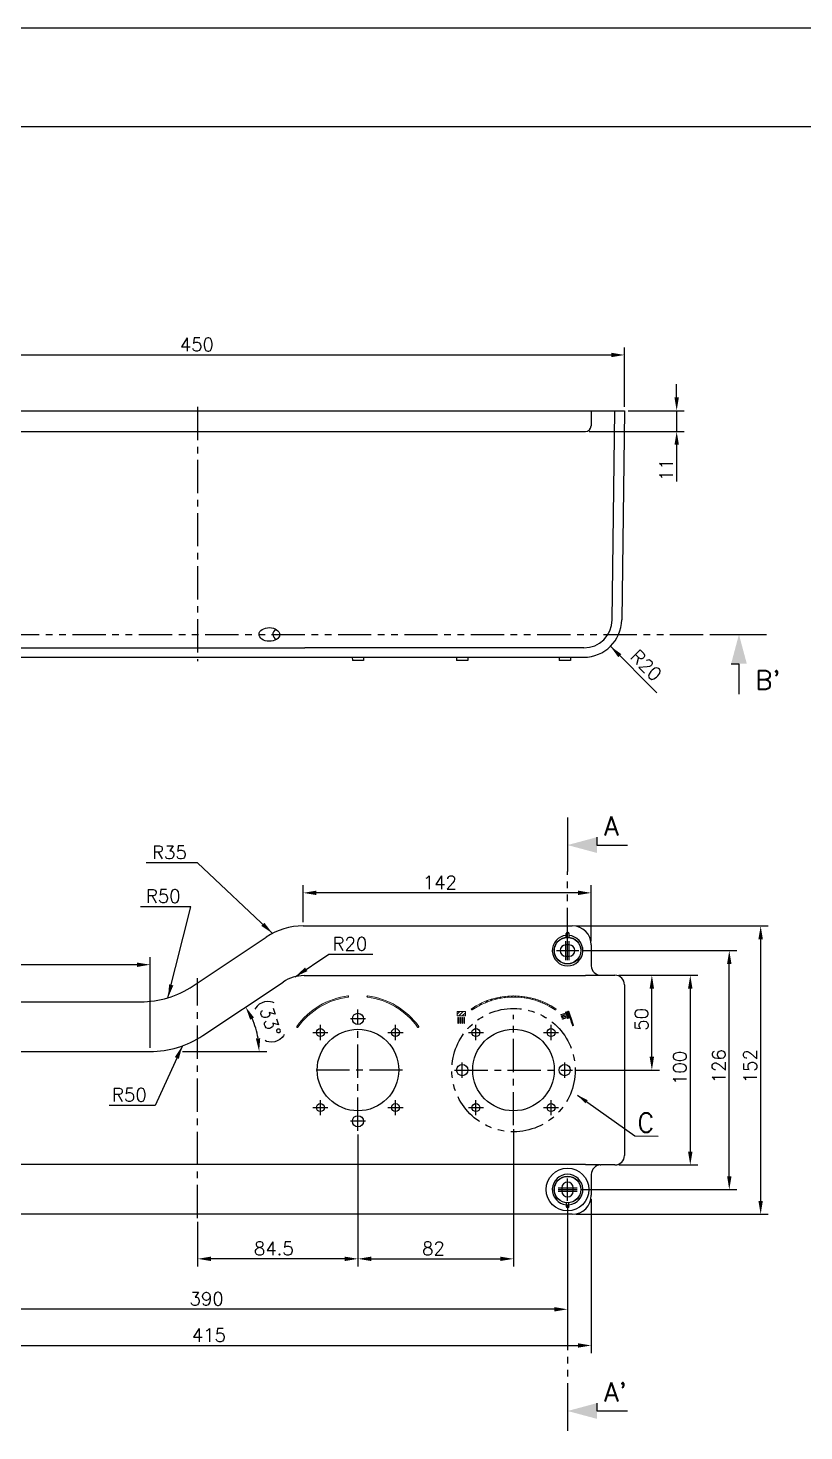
# Model space of a CAD drawing. Extents: x 14808 to 20058, y -13198 to -11680.
# Drawn here: x 19422 to 19626.5, y -12898.4 to -12528.5 of the extents above; entities that cross this region are included whole.
import ezdxf

# ---------------------------------------------------------------- set-up
doc = ezdxf.new("R2010")
doc.units = 0
doc.header["$LTSCALE"] = 7
doc.header["$MEASUREMENT"] = 0
doc.linetypes.add('CENTER', pattern=[2, 1.25, -0.25, 0.25, -0.25])
doc.linetypes.add('PHANTOM', pattern=[2.5, 1.25, -0.25, 0.25, -0.25, 0.25, -0.25])
doc.layers.get('0').update_dxf_attribs({"color": 2, "linetype": 'CONTINUOUS'})
for name, color, linetype in [('CEN', 1, 'CENTER'), ('D', 2, 'CONTINUOUS'), ('DWG', 7, 'CONTINUOUS'), ('TXT', 4, 'CONTINUOUS')]:
    doc.layers.add(name, color=color, linetype=linetype)
doc.styles.add('GHS', font='romans', dxfattribs={"bigfont": 'ghs'})
doc.dimstyles.new('STANDARD$7', dxfattribs={"dimtxt": 3.5, "dimasz": 3, "dimexe": 1, "dimexo": 0.0625, "dimgap": 1, "dimtad": 1, "dimdec": 4, "dimzin": 0, "dimdsep": 46, "dimtxsty": 'GHS', "dimcen": 1, "dimclrt": 2, "dimadec": 0, "dimazin": 0, "dimtfac": 1, "dimtdec": 4, "dimtofl": 0, "dimtmove": 0, "dimatfit": 3, "dimfxl": 1, "dimtolj": 1, "dimtzin": 0, "dimarcsym": 0})

# ---------------------------------------------------------------- blocks, each defined once
blk = doc.blocks.new('BORDER')
blk.add_line((1, 1), (0, 1))

msp = doc.modelspace()

# ---------------------------------------------------------------- hatches: boundary and pattern name
at = {"layer": 'DWG'}
h = msp.add_hatch(color=256, dxfattribs=at)
h.dxf.hatch_style = 2
edge = h.paths.add_edge_path()
edge.add_spline(control_points=[(19493, -12791.98), (19492.96, -12791.98), (19492.93, -12791.97), (19492.9, -12791.94), (19492.82, -12791.89), (19492.8, -12791.78), (19492.86, -12791.7), (19496.04, -12787.28), (19500.95, -12784.34), (19506.33, -12783.65), (19506.42, -12783.64), (19506.51, -12783.71), (19506.52, -12783.8), (19506.54, -12783.9), (19506.47, -12783.99), (19506.37, -12784), (19501.09, -12784.68), (19496.27, -12787.56), (19493.14, -12791.9), (19493.11, -12791.95), (19493.05, -12791.98), (19493, -12791.98)], knot_values=[0, 0, 0, 0, 1, 1, 1, 2, 2, 2, 3, 3, 3, 4, 4, 4, 5, 5, 5, 6, 6, 6, 7, 7, 7, 7], degree=3, periodic=0)
h = msp.add_hatch(color=256, dxfattribs=at)
h.dxf.hatch_style = 2
edge = h.paths.add_edge_path()
edge.add_spline(control_points=[(19524.86, -12791.98), (19524.8, -12791.98), (19524.75, -12791.95), (19524.71, -12791.9), (19521.59, -12787.56), (19516.76, -12784.68), (19511.48, -12784), (19511.39, -12783.99), (19511.32, -12783.9), (19511.33, -12783.8), (19511.34, -12783.7), (19511.43, -12783.64), (19511.53, -12783.65), (19516.91, -12784.34), (19521.81, -12787.28), (19525, -12791.7), (19525.06, -12791.78), (19525.04, -12791.89), (19524.96, -12791.94), (19524.93, -12791.97), (19524.89, -12791.98), (19524.86, -12791.98)], knot_values=[0, 0, 0, 0, 1, 1, 1, 2, 2, 2, 3, 3, 3, 4, 4, 4, 5, 5, 5, 6, 6, 6, 7, 7, 7, 7], degree=3, periodic=0)
h = msp.add_hatch(dxfattribs=at)
h.set_pattern_fill('ANSI31', color=256, scale=5, style=2)
edge = h.paths.add_edge_path()
edge.add_spline(control_points=[(19561.02, -12787.36), (19560.99, -12787.36), (19560.95, -12787.35), (19560.92, -12787.33), (19554.31, -12782.88), (19545.74, -12782.88), (19539.11, -12787.33), (19539.03, -12787.39), (19538.92, -12787.36), (19538.86, -12787.28), (19538.81, -12787.2), (19538.83, -12787.09), (19538.91, -12787.04), (19542.18, -12784.85), (19545.99, -12783.68), (19549.95, -12783.67), (19549.98, -12783.67), (19550.01, -12783.67), (19550.03, -12783.67), (19554.01, -12783.67), (19557.84, -12784.83), (19561.12, -12787.04), (19561.2, -12787.09), (19561.22, -12787.2), (19561.17, -12787.28), (19561.13, -12787.33), (19561.08, -12787.36), (19561.02, -12787.36)], knot_values=[0, 0, 0, 0, 1, 1, 1, 2, 2, 2, 3, 3, 3, 4, 4, 4, 5, 5, 5, 6, 6, 6, 7, 7, 7, 8, 8, 8, 9, 9, 9, 9], degree=3, periodic=0)
h = msp.add_hatch(dxfattribs=at)
h.set_pattern_fill('ANSI31', color=256, scale=5, style=2)
edge = h.paths.add_edge_path()
edge.add_spline(control_points=[(19537.28, -12788.87), (19537.28, -12788.93), (19537.24, -12788.97), (19537.18, -12788.97), (19537.18, -12788.97), (19535.19, -12788.97), (19535.19, -12788.97), (19535.13, -12788.97), (19535.09, -12788.93), (19535.09, -12788.87), (19535.09, -12788.87), (19535.09, -12787.87), (19535.09, -12787.87), (19535.09, -12787.82), (19535.13, -12787.77), (19535.19, -12787.77), (19535.19, -12787.77), (19537.18, -12787.77), (19537.18, -12787.77), (19537.24, -12787.77), (19537.28, -12787.82), (19537.28, -12787.87), (19537.28, -12787.87), (19537.28, -12788.87), (19537.28, -12788.87)], knot_values=[0, 0, 0, 0, 1, 1, 1, 2, 2, 2, 3, 3, 3, 4, 4, 4, 5, 5, 5, 6, 6, 6, 7, 7, 7, 8, 8, 8, 8], degree=3, periodic=0)
h = msp.add_hatch(dxfattribs=at)
h.set_pattern_fill('ANSI31', color=256, scale=5, style=2)
edge = h.paths.add_edge_path()
edge.add_spline(control_points=[(19562.53, -12788.7), (19562.53, -12788.7), (19563.44, -12788.4), (19563.44, -12788.4), (19563.47, -12788.39), (19563.49, -12788.35), (19563.48, -12788.32), (19563.47, -12788.28), (19563.43, -12788.27), (19563.4, -12788.28), (19563.4, -12788.28), (19562.49, -12788.58), (19562.49, -12788.58), (19562.46, -12788.59), (19562.44, -12788.63), (19562.45, -12788.66), (19562.46, -12788.7), (19562.5, -12788.71), (19562.53, -12788.7)], knot_values=[0, 0, 0, 0, 1, 1, 1, 2, 2, 2, 3, 3, 3, 4, 4, 4, 5, 5, 5, 6, 6, 6, 6], degree=3, periodic=0)
h = msp.add_hatch(dxfattribs=at)
h.set_pattern_fill('ANSI31', color=256, scale=5, style=2)
edge = h.paths.add_edge_path()
edge.add_spline(control_points=[(19562.66, -12789.07), (19562.66, -12789.07), (19563.56, -12788.77), (19563.56, -12788.77), (19563.6, -12788.76), (19563.62, -12788.72), (19563.6, -12788.69), (19563.59, -12788.65), (19563.56, -12788.64), (19563.52, -12788.65), (19563.52, -12788.65), (19562.61, -12788.95), (19562.61, -12788.95), (19562.58, -12788.96), (19562.56, -12789), (19562.57, -12789.03), (19562.58, -12789.07), (19562.62, -12789.09), (19562.66, -12789.07)], knot_values=[0, 0, 0, 0, 1, 1, 1, 2, 2, 2, 3, 3, 3, 4, 4, 4, 5, 5, 5, 6, 6, 6, 6], degree=3, periodic=0)
h = msp.add_hatch(dxfattribs=at)
h.set_pattern_fill('ANSI31', color=256, scale=5, style=2)
edge = h.paths.add_edge_path()
edge.add_spline(control_points=[(19535.39, -12790.92), (19535.36, -12790.92), (19535.32, -12790.89), (19535.32, -12790.85), (19535.32, -12790.85), (19535.32, -12789.4), (19535.32, -12789.4), (19535.32, -12789.36), (19535.36, -12789.33), (19535.39, -12789.33), (19535.43, -12789.33), (19535.47, -12789.36), (19535.47, -12789.4), (19535.47, -12789.4), (19535.47, -12790.85), (19535.47, -12790.85), (19535.47, -12790.89), (19535.43, -12790.92), (19535.39, -12790.92)], knot_values=[0, 0, 0, 0, 1, 1, 1, 2, 2, 2, 3, 3, 3, 4, 4, 4, 5, 5, 5, 6, 6, 6, 6], degree=3, periodic=0)
h = msp.add_hatch(dxfattribs=at)
h.set_pattern_fill('ANSI31', color=256, scale=5, style=2)
edge = h.paths.add_edge_path()
edge.add_spline(control_points=[(19535.92, -12790.92), (19535.88, -12790.92), (19535.85, -12790.89), (19535.85, -12790.85), (19535.85, -12790.85), (19535.85, -12789.4), (19535.85, -12789.4), (19535.85, -12789.36), (19535.88, -12789.33), (19535.92, -12789.33), (19535.96, -12789.33), (19535.99, -12789.36), (19535.99, -12789.4), (19535.99, -12789.4), (19535.99, -12790.85), (19535.99, -12790.85), (19535.99, -12790.89), (19535.96, -12790.92), (19535.92, -12790.92)], knot_values=[0, 0, 0, 0, 1, 1, 1, 2, 2, 2, 3, 3, 3, 4, 4, 4, 5, 5, 5, 6, 6, 6, 6], degree=3, periodic=0)
h = msp.add_hatch(dxfattribs=at)
h.set_pattern_fill('ANSI31', color=256, scale=5, style=2)
edge = h.paths.add_edge_path()
edge.add_spline(control_points=[(19536.45, -12790.92), (19536.41, -12790.92), (19536.38, -12790.89), (19536.38, -12790.85), (19536.38, -12790.85), (19536.38, -12789.4), (19536.38, -12789.4), (19536.38, -12789.36), (19536.41, -12789.33), (19536.45, -12789.33), (19536.49, -12789.33), (19536.52, -12789.36), (19536.52, -12789.4), (19536.52, -12789.4), (19536.52, -12790.85), (19536.52, -12790.85), (19536.52, -12790.89), (19536.49, -12790.92), (19536.45, -12790.92)], knot_values=[0, 0, 0, 0, 1, 1, 1, 2, 2, 2, 3, 3, 3, 4, 4, 4, 5, 5, 5, 6, 6, 6, 6], degree=3, periodic=0)
h = msp.add_hatch(dxfattribs=at)
h.set_pattern_fill('ANSI31', color=256, scale=5, style=2)
edge = h.paths.add_edge_path()
edge.add_spline(control_points=[(19536.98, -12790.92), (19536.94, -12790.92), (19536.91, -12790.89), (19536.91, -12790.85), (19536.91, -12790.85), (19536.91, -12789.4), (19536.91, -12789.4), (19536.91, -12789.36), (19536.94, -12789.33), (19536.98, -12789.33), (19537.02, -12789.33), (19537.05, -12789.36), (19537.05, -12789.4), (19537.05, -12789.4), (19537.05, -12790.85), (19537.05, -12790.85), (19537.05, -12790.89), (19537.02, -12790.92), (19536.98, -12790.92)], knot_values=[0, 0, 0, 0, 1, 1, 1, 2, 2, 2, 3, 3, 3, 4, 4, 4, 5, 5, 5, 6, 6, 6, 6], degree=3, periodic=0)
h = msp.add_hatch(dxfattribs=at)
h.set_pattern_fill('ANSI31', color=256, scale=5, style=2)
edge = h.paths.add_edge_path()
edge.add_spline(control_points=[(19562.78, -12789.44), (19562.78, -12789.44), (19563.69, -12789.14), (19563.69, -12789.14), (19563.72, -12789.13), (19563.74, -12789.09), (19563.73, -12789.06), (19563.72, -12789.03), (19563.68, -12789.01), (19563.65, -12789.02), (19563.65, -12789.02), (19562.74, -12789.32), (19562.74, -12789.32), (19562.7, -12789.33), (19562.69, -12789.37), (19562.7, -12789.4), (19562.71, -12789.44), (19562.75, -12789.46), (19562.78, -12789.44)], knot_values=[0, 0, 0, 0, 1, 1, 1, 2, 2, 2, 3, 3, 3, 4, 4, 4, 5, 5, 5, 6, 6, 6, 6], degree=3, periodic=0)
h = msp.add_hatch(dxfattribs=at)
h.set_pattern_fill('ANSI31', color=256, scale=5, style=2)
edge = h.paths.add_edge_path()
edge.add_spline(control_points=[(19562.9, -12789.82), (19562.9, -12789.82), (19563.81, -12789.51), (19563.81, -12789.51), (19563.84, -12789.5), (19563.86, -12789.47), (19563.85, -12789.43), (19563.84, -12789.4), (19563.8, -12789.38), (19563.77, -12789.39), (19563.77, -12789.39), (19562.86, -12789.69), (19562.86, -12789.69), (19562.83, -12789.7), (19562.81, -12789.74), (19562.82, -12789.78), (19562.83, -12789.81), (19562.87, -12789.83), (19562.9, -12789.82)], knot_values=[0, 0, 0, 0, 1, 1, 1, 2, 2, 2, 3, 3, 3, 4, 4, 4, 5, 5, 5, 6, 6, 6, 6], degree=3, periodic=0)

# ---------------------------------------------------------------- linework, layer by layer
at = {"layer": 'CEN'}
for p, q in [((19466.72, -12628.39), (19466.72, -12695.39)), ((19563.77, -12774.23), (19563.77, -12769.23)), ((19564.22, -12774.23), (19564.22, -12769.23)), ((19564.67, -12774.23), (19564.67, -12769.23)), ((19561.27, -12771.73), (19567.17, -12771.73)), ((19561.27, -12771.73), (19567.17, -12771.73)), ((19466.72, -12842.23), (19466.72, -12779.03)), ((19508.97, -12819.23), (19508.97, -12787.23)), ((19549.97, -12817.78), (19549.97, -12788.68)), ((19499.07, -12795.33), (19499.07, -12791.33)), ((19510.97, -12789.73), (19506.97, -12789.73)), ((19518.87, -12795.33), (19518.87, -12791.33)), ((19540.07, -12795.33), (19540.07, -12791.33)), ((19559.87, -12795.33), (19559.87, -12791.33)), ((19497.07, -12793.33), (19501.07, -12793.33)), ((19516.87, -12793.33), (19520.87, -12793.33)), ((19538.07, -12793.33), (19542.07, -12793.33)), ((19557.87, -12793.33), (19561.87, -12793.33)), ((19520.72, -12803.23), (19497.22, -12803.23)), ((19534.43, -12803.23), (19565.5, -12803.23)), ((19536.47, -12805.23), (19536.47, -12801.23)), ((19563.47, -12805.23), (19563.47, -12801.23)), ((19497.07, -12813.13), (19501.07, -12813.13)), ((19499.07, -12815.13), (19499.07, -12811.13)), ((19516.87, -12813.13), (19520.87, -12813.13)), ((19518.87, -12815.13), (19518.87, -12811.13)), ((19538.07, -12813.13), (19542.07, -12813.13)), ((19540.07, -12815.13), (19540.07, -12811.13)), ((19557.87, -12813.13), (19561.87, -12813.13)), ((19559.87, -12815.13), (19559.87, -12811.13)), ((19510.97, -12816.73), (19506.97, -12816.73)), ((19564.22, -12837.68), (19564.22, -12831.78)), ((19561.72, -12834.28), (19566.72, -12834.28)), ((19561.72, -12834.73), (19566.72, -12834.73)), ((19561.72, -12835.18), (19566.72, -12835.18))]:
    msp.add_line(p, q, dxfattribs=at)
at = {"layer": 'D'}
for p, q in [((19357.72, -12614.7), (19575.72, -12614.7)), ((19579.22, -12628.39), (19579.22, -12612.7)), ((19592.98, -12625.89), (19592.98, -12622.39)), ((19580.22, -12629.39), (19594.98, -12629.39)), ((19592.98, -12629.39), (19592.98, -12634.89)), ((19569.92, -12634.89), (19594.98, -12634.89)), ((19592.98, -12638.39), (19592.98, -12648.06)), ((19494.52, -12764.23), (19494.52, -12754.51)), ((19570.47, -12769.23), (19570.47, -12754.51)), ((19566.97, -12756.51), (19498.02, -12756.51)), ((19566.47, -12765.23), (19617.12, -12765.23)), ((19615.12, -12768.73), (19615.12, -12837.73)), ((19454.19, -12797.33), (19454.19, -12773.45)), ((19568.17, -12771.73), (19608.85, -12771.73)), ((19450.69, -12775.45), (19357.72, -12775.45)), ((19606.85, -12831.23), (19606.85, -12775.23)), ((19577.72, -12778.23), (19598.57, -12778.23)), ((19577.72, -12778.23), (19588.44, -12778.23)), ((19586.44, -12799.73), (19586.44, -12781.73)), ((19596.57, -12781.73), (19596.57, -12824.73)), ((19462.75, -12798.33), (19484.92, -12798.33)), ((19566.5, -12803.23), (19588.44, -12803.23)), ((19508.97, -12820.23), (19508.97, -12854.99)), ((19549.97, -12818.78), (19549.97, -12854.99)), ((19577.72, -12828.23), (19598.57, -12828.23)), ((19567.72, -12834.73), (19608.85, -12834.73)), ((19564.22, -12838.68), (19564.22, -12868.29)), ((19570.47, -12837.23), (19570.47, -12877.83)), ((19466.72, -12843.23), (19466.72, -12854.99)), ((19566.47, -12841.23), (19617.12, -12841.23)), ((19505.47, -12852.99), (19470.22, -12852.99)), ((19512.47, -12852.99), (19546.47, -12852.99)), ((19560.72, -12866.29), (19372.72, -12866.29)), ((19366.47, -12875.83), (19566.97, -12875.83))]:
    msp.add_line(p, q, dxfattribs=at)
at = {"layer": 'D', "linetype": 'PHANTOM'}
for p, q in [((19363.72, -12688.39), (19602.14, -12688.39)), ((19564.22, -12769.23), (19564.22, -12750.85)), ((19564.22, -12868.29), (19564.22, -12885.84))]:
    msp.add_line(p, q, dxfattribs=at)
msp.add_circle((19549.98, -12803.23), 16.26, dxfattribs=at)
at = {"layer": 'D'}
msp.add_circle((19564.22, -12834.73), 5.63, dxfattribs=at)
msp.add_arc((19461.75, -12798.33), 21.17, 9.4846, 24.2054, dxfattribs=at)
for points in [[(19575.72, -12614.12), (19575.72, -12615.29), (19579.22, -12614.7)], [(19592.4, -12625.89), (19593.57, -12625.89), (19592.98, -12629.39)], [(19592.4, -12638.39), (19593.57, -12638.39), (19592.98, -12634.89)], [(19498.02, -12755.92), (19498.02, -12757.09), (19494.52, -12756.51)], [(19566.97, -12755.92), (19566.97, -12757.09), (19570.47, -12756.51)], [(19614.53, -12768.73), (19615.7, -12768.73), (19615.12, -12765.23)], [(19606.27, -12775.23), (19607.43, -12775.23), (19606.85, -12771.73)], [(19450.69, -12774.87), (19450.69, -12776.04), (19454.19, -12775.45)], [(19585.86, -12781.73), (19587.02, -12781.73), (19586.44, -12778.23)], [(19595.98, -12781.73), (19597.15, -12781.73), (19596.57, -12778.23)], [(19480.55, -12789.94), (19481.57, -12789.37), (19479.37, -12786.59)], [(19483.21, -12794.8), (19482.05, -12794.89), (19482.92, -12798.33)], [(19585.86, -12799.73), (19587.02, -12799.73), (19586.44, -12803.23)], [(19595.98, -12824.73), (19597.15, -12824.73), (19596.57, -12828.23)], [(19606.27, -12831.23), (19607.43, -12831.23), (19606.85, -12834.73)], [(19614.53, -12837.73), (19615.7, -12837.73), (19615.12, -12841.23)], [(19470.22, -12852.41), (19470.22, -12853.57), (19466.72, -12852.99)], [(19505.47, -12852.41), (19505.47, -12853.57), (19508.97, -12852.99)], [(19512.47, -12852.41), (19512.47, -12853.57), (19508.97, -12852.99)], [(19546.47, -12852.41), (19546.47, -12853.57), (19549.97, -12852.99)], [(19560.72, -12865.71), (19560.72, -12866.87), (19564.22, -12866.29)], [(19566.97, -12875.25), (19566.97, -12876.41), (19570.47, -12875.83)]]:
    msp.add_solid(points, dxfattribs=at)
at = {"layer": 'DWG', "linetype": 'Continuous'}
for p, q in [((19354.22, -12629.39), (19579.22, -12629.39)), ((19570.47, -12629.39), (19570.42, -12633.41)), ((19576, -12684.52), (19576.72, -12629.39)), ((19579.22, -12629.39), (19578.5, -12684.52)), ((19364.53, -12634.89), (19568.92, -12634.89)), ((19364.94, -12691.93), (19489.45, -12691.93)), ((19568.5, -12691.93), (19495, -12691.93)), ((19364.94, -12694.39), (19568.5, -12694.39)), ((19507.47, -12694.39), (19507.49, -12695.29)), ((19510.46, -12695.29), (19507.49, -12695.29)), ((19510.47, -12694.39), (19510.46, -12695.29)), ((19534.97, -12694.39), (19534.99, -12695.29)), ((19537.96, -12695.29), (19534.99, -12695.29)), ((19537.97, -12694.39), (19537.96, -12695.29)), ((19561.97, -12694.39), (19561.99, -12695.29)), ((19564.96, -12695.29), (19561.99, -12695.29)), ((19564.97, -12694.39), (19564.96, -12695.29)), ((19494.52, -12765.23), (19565.47, -12765.23)), ((19465.52, -12781.03), (19484.81, -12768.17)), ((19484.81, -12768.17), (19484.83, -12768.22)), ((19564.67, -12770.23), (19563.77, -12770.23)), ((19563.85, -12767.23), (19563.86, -12767.25)), ((19563.85, -12767.72), (19563.85, -12767.23)), ((19563.85, -12767.72), (19563.86, -12767.73)), ((19563.86, -12768.22), (19563.86, -12767.25)), ((19563.86, -12768.22), (19563.86, -12768.23)), ((19564.1, -12766.98), (19564.35, -12766.98)), ((19564.11, -12767), (19564.1, -12766.98)), ((19564.11, -12767), (19564.33, -12767)), ((19564.35, -12766.98), (19564.33, -12767)), ((19564.58, -12767.25), (19564.6, -12767.23)), ((19564.58, -12767.25), (19564.58, -12768.23)), ((19564.58, -12768.23), (19564.59, -12768.22)), ((19564.59, -12767.73), (19564.6, -12767.72)), ((19564.6, -12767.23), (19564.6, -12767.72)), ((19570.47, -12770.23), (19570.47, -12775.73)), ((19563.77, -12773.23), (19564.67, -12773.23)), ((19465.54, -12781.08), (19465.52, -12781.03)), ((19468.05, -12794.14), (19489.24, -12780.01)), ((19494.78, -12778.33), (19568.92, -12778.33)), ((19572.97, -12778.23), (19572.92, -12778.28)), ((19572.97, -12778.23), (19576.72, -12778.23)), ((19579.22, -12780.73), (19579.22, -12825.73)), ((19367.97, -12785.23), (19451.65, -12785.23)), ((19563.68, -12788.05), (19563.83, -12787.89)), ((19563.77, -12788.31), (19564.36, -12787.72)), ((19563.86, -12788.58), (19564.61, -12787.82)), ((19563.94, -12788.84), (19564.7, -12788.09)), ((19564.03, -12789.11), (19564.79, -12788.35)), ((19564.12, -12789.37), (19564.88, -12788.62)), ((19564.25, -12789.6), (19564.97, -12788.88)), ((19564.77, -12789.43), (19565.05, -12789.15)), ((19564.8, -12789.4), (19565.01, -12789.19)), ((19564.89, -12789.67), (19565.14, -12789.41)), ((19564.97, -12789.93), (19565.23, -12789.68)), ((19565.06, -12790.2), (19565.32, -12789.94)), ((19565.15, -12790.46), (19565.41, -12790.21)), ((19565.24, -12790.73), (19565.5, -12790.47)), ((19565.33, -12791), (19565.58, -12790.74)), ((19565.42, -12791.26), (19565.67, -12791)), ((19565.51, -12791.52), (19565.76, -12791.27)), ((19364.53, -12798.33), (19454.19, -12798.33)), ((19568.92, -12828.13), (19364.53, -12828.13)), ((19572.92, -12828.18), (19572.97, -12828.23)), ((19576.72, -12828.23), (19572.97, -12828.23)), ((19570.47, -12830.73), (19570.47, -12836.23)), ((19562.72, -12834.28), (19562.72, -12835.18)), ((19565.72, -12835.18), (19565.72, -12834.28)), ((19563.85, -12838.74), (19563.86, -12838.73)), ((19563.85, -12838.74), (19563.85, -12839.23)), ((19563.86, -12839.21), (19563.85, -12839.23)), ((19563.86, -12838.24), (19563.86, -12838.23)), ((19563.86, -12838.24), (19563.86, -12839.21)), ((19564.1, -12839.48), (19564.11, -12839.46)), ((19564.1, -12839.48), (19564.35, -12839.48)), ((19564.11, -12839.46), (19564.33, -12839.46)), ((19564.58, -12838.23), (19564.59, -12838.24)), ((19564.58, -12839.21), (19564.58, -12838.23)), ((19564.6, -12839.23), (19564.58, -12839.21)), ((19564.59, -12838.73), (19564.6, -12838.74)), ((19564.6, -12839.23), (19564.6, -12838.74)), ((19565.47, -12841.23), (19367.97, -12841.23))]:
    msp.add_line(p, q, dxfattribs=at)
at = {"layer": 'DWG'}
for p, q in [((19607.33, -12696.12), (19609.4, -12696.12)), ((19609.4, -12696.12), (19609.4, -12704.15)), ((19571.95, -12741.83), (19571.95, -12743.91)), ((19571.95, -12743.91), (19579.98, -12743.91)), ((19571.95, -12891.03), (19571.95, -12893.1)), ((19571.95, -12893.1), (19579.98, -12893.1))]:
    msp.add_line(p, q, dxfattribs=at)
at = {"layer": 'DWG', "linetype": 'Continuous'}
for centre, radius in [((19564.22, -12771.73), 3.52), ((19564.22, -12771.73), 3.48), ((19508.97, -12789.73), 1.48), ((19499.07, -12793.33), 1.05), ((19508.97, -12803.23), 10.75), ((19518.87, -12793.33), 1.05), ((19540.07, -12793.33), 1.05), ((19549.97, -12803.23), 10.75), ((19559.87, -12793.33), 1.05), ((19536.47, -12803.23), 1.48), ((19563.47, -12803.23), 1.48), ((19499.07, -12813.13), 1.05), ((19518.87, -12813.13), 1.05), ((19540.07, -12813.13), 1.05), ((19559.87, -12813.13), 1.05), ((19508.97, -12816.73), 1.48), ((19564.22, -12834.73), 3.52), ((19564.22, -12834.73), 3.48)]:
    msp.add_circle(centre, radius, dxfattribs=at)
for centre, radius, start, end in [((19568.92, -12633.39), 1.5, 270, 359.25), ((19568.5, -12684.39), 10, 270, 359.25), ((19568.5, -12684.43), 7.5, 270, 359.25), ((19492.22, -10205.82), 2486.11, 269.93609, 270.06391), ((19564.22, -12771.73), 4.03, 95.3459, 84.6541), ((19564.22, -12771.73), 4.02, 95.1947, 84.8053), ((19563.77, -12771.73), 1.5, 90, 270), ((19564.67, -12771.73), 1.5, 270, 90), ((19494.78, -12788.33), 10, 89.9992, 123.6909), ((19454.19, -12773.34), 25, 270.0002, 303.6898), ((19564.22, -12834.73), 4.03, 275.3459, 264.6541), ((19564.22, -12834.28), 1.5, 0, 180), ((19564.22, -12835.18), 1.5, 180, 0)]:
    msp.add_arc(centre, radius, start, end, dxfattribs=at)
msp.add_ellipse((19485.61, -12688.39), major_axis=(2.7, -0.05), ratio=0.66637, dxfattribs=at)
for centre, major_axis, ratio, start_param, end_param in [((19489.22, -12688.39), (2.7, -0.05), 0.66637, 2.330788, 4.008514), ((19494.52, -12782.73), (5.07, -16.75), 0.999906, 2.847617, 3.435568), ((19565.47, -12770.23), (-3.54, -3.54), 0.999829, 2.35628, 3.926905), ((19564.1, -12767.23), (-0.177, 0.177), 0.999695, -0.785246, 0.785246), ((19564.11, -12767.25), (-0.177, 0.177), 0.999695, -0.785246, 0.785246), ((19564.33, -12767.25), (0.177, 0.177), 0.999695, -0.785246, 0.785246), ((19564.35, -12767.23), (0.177, 0.177), 0.999695, -0.785246, 0.785246), ((19572.97, -12775.73), (1.77, 1.77), 0.999829, -3.926905, -2.35628), ((19451.65, -12760.23), (-7.25, 23.93), 0.999906, -3.435568, -2.847617), ((19576.72, -12780.73), (-1.77, -1.77), 0.999829, 2.35628, 3.926905), ((19576.72, -12825.73), (-1.77, 1.77), 0.999829, 2.35628, 3.926905), ((19572.97, -12830.73), (1.77, -1.77), 0.999829, 2.35628, 3.926905), ((19565.47, -12836.23), (-3.54, 3.54), 0.999829, 2.35628, 3.926905), ((19564.1, -12839.23), (-0.177, -0.177), 0.999695, -0.785246, 0.785246), ((19564.11, -12839.21), (0.177, 0.177), 0.999695, -3.926839, -2.356347), ((19564.33, -12839.21), (0.177, -0.177), 0.999695, -0.785246, 0.785246), ((19564.35, -12839.23), (0.177, -0.177), 0.999695, -0.785246, 0.785246)]:
    msp.add_ellipse(centre, major_axis=major_axis, ratio=ratio, start_param=start_param, end_param=end_param, dxfattribs=at)
for points, knots in [([(19572.92, -12778.28), (19572.91, -12778.29), (19572.88, -12778.29), (19572.82, -12778.3), (19572.72, -12778.3), (19572.59, -12778.3), (19572.42, -12778.31), (19572.13, -12778.31), (19571.69, -12778.32), (19571.1, -12778.33), (19570.42, -12778.33), (19569.68, -12778.33), (19569.18, -12778.33), (19568.92, -12778.33)], [0, 0, 0, 0, 0.006173, 0.021668, 0.046356, 0.080055, 0.122523, 0.173295, 0.297667, 0.448665, 0.620419, 0.806548, 1, 1, 1, 1]), ([(19568.92, -12828.13), (19569.18, -12828.13), (19569.68, -12828.13), (19570.42, -12828.13), (19571.1, -12828.13), (19571.69, -12828.14), (19572.13, -12828.15), (19572.42, -12828.15), (19572.59, -12828.16), (19572.72, -12828.16), (19572.82, -12828.16), (19572.88, -12828.17), (19572.91, -12828.17), (19572.92, -12828.18)], [0, 0, 0, 0, 0.193452, 0.379581, 0.551335, 0.702333, 0.826705, 0.877477, 0.919945, 0.953644, 0.978332, 0.993827, 1, 1, 1, 1])]:
    msp.add_open_spline(points, degree=3, knots=knots, dxfattribs=at)
at = {"layer": 'DWG', "lineweight": 0}
for points, knots in [([(19493, -12791.98), (19492.96, -12791.98), (19492.93, -12791.97), (19492.9, -12791.94), (19492.82, -12791.89), (19492.8, -12791.78), (19492.86, -12791.7), (19496.04, -12787.28), (19500.95, -12784.34), (19506.33, -12783.65), (19506.42, -12783.64), (19506.51, -12783.71), (19506.52, -12783.8), (19506.54, -12783.9), (19506.47, -12783.99), (19506.37, -12784), (19501.09, -12784.68), (19496.27, -12787.56), (19493.14, -12791.9), (19493.11, -12791.95), (19493.05, -12791.98), (19493, -12791.98)], [0, 0, 0, 0, 1, 1, 1, 2, 2, 2, 3, 3, 3, 4, 4, 4, 5, 5, 5, 6, 6, 6, 7, 7, 7, 7]), ([(19524.86, -12791.98), (19524.8, -12791.98), (19524.75, -12791.95), (19524.71, -12791.9), (19521.59, -12787.56), (19516.76, -12784.68), (19511.48, -12784), (19511.39, -12783.99), (19511.32, -12783.9), (19511.33, -12783.8), (19511.34, -12783.7), (19511.43, -12783.64), (19511.53, -12783.65), (19516.91, -12784.34), (19521.81, -12787.28), (19525, -12791.7), (19525.06, -12791.78), (19525.04, -12791.89), (19524.96, -12791.94), (19524.93, -12791.97), (19524.89, -12791.98), (19524.86, -12791.98)], [0, 0, 0, 0, 1, 1, 1, 2, 2, 2, 3, 3, 3, 4, 4, 4, 5, 5, 5, 6, 6, 6, 7, 7, 7, 7]), ([(19549.95, -12783.67), (19549.98, -12783.67), (19550.01, -12783.67), (19550.03, -12783.67), (19554.01, -12783.67), (19557.84, -12784.83), (19561.12, -12787.04)], [5, 5, 5, 5, 6, 6, 6, 7, 7, 7, 7]), ([(19537.28, -12788.87), (19537.28, -12788.93), (19537.24, -12788.97), (19537.18, -12788.97), (19537.18, -12788.97), (19535.19, -12788.97), (19535.19, -12788.97), (19535.13, -12788.97), (19535.09, -12788.93), (19535.09, -12788.87), (19535.09, -12788.87), (19535.09, -12787.87), (19535.09, -12787.87), (19535.09, -12787.82), (19535.13, -12787.77), (19535.19, -12787.77), (19535.19, -12787.77), (19537.18, -12787.77), (19537.18, -12787.77), (19537.24, -12787.77), (19537.28, -12787.82), (19537.28, -12787.87), (19537.28, -12787.87), (19537.28, -12788.87), (19537.28, -12788.87)], [0, 0, 0, 0, 1, 1, 1, 2, 2, 2, 3, 3, 3, 4, 4, 4, 5, 5, 5, 6, 6, 6, 7, 7, 7, 8, 8, 8, 8]), ([(19535.39, -12790.92), (19535.36, -12790.92), (19535.32, -12790.89), (19535.32, -12790.85), (19535.32, -12790.85), (19535.32, -12789.4), (19535.32, -12789.4), (19535.32, -12789.36), (19535.36, -12789.33), (19535.39, -12789.33), (19535.43, -12789.33), (19535.47, -12789.36), (19535.47, -12789.4), (19535.47, -12789.4), (19535.47, -12790.85), (19535.47, -12790.85), (19535.47, -12790.89), (19535.43, -12790.92), (19535.39, -12790.92)], [0, 0, 0, 0, 1, 1, 1, 2, 2, 2, 3, 3, 3, 4, 4, 4, 5, 5, 5, 6, 6, 6, 6]), ([(19535.92, -12790.92), (19535.88, -12790.92), (19535.85, -12790.89), (19535.85, -12790.85), (19535.85, -12790.85), (19535.85, -12789.4), (19535.85, -12789.4), (19535.85, -12789.36), (19535.88, -12789.33), (19535.92, -12789.33), (19535.96, -12789.33), (19535.99, -12789.36), (19535.99, -12789.4), (19535.99, -12789.4), (19535.99, -12790.85), (19535.99, -12790.85), (19535.99, -12790.89), (19535.96, -12790.92), (19535.92, -12790.92)], [0, 0, 0, 0, 1, 1, 1, 2, 2, 2, 3, 3, 3, 4, 4, 4, 5, 5, 5, 6, 6, 6, 6]), ([(19536.45, -12790.92), (19536.41, -12790.92), (19536.38, -12790.89), (19536.38, -12790.85), (19536.38, -12790.85), (19536.38, -12789.4), (19536.38, -12789.4), (19536.38, -12789.36), (19536.41, -12789.33), (19536.45, -12789.33), (19536.49, -12789.33), (19536.52, -12789.36), (19536.52, -12789.4), (19536.52, -12789.4), (19536.52, -12790.85), (19536.52, -12790.85), (19536.52, -12790.89), (19536.49, -12790.92), (19536.45, -12790.92)], [0, 0, 0, 0, 1, 1, 1, 2, 2, 2, 3, 3, 3, 4, 4, 4, 5, 5, 5, 6, 6, 6, 6]), ([(19536.98, -12790.92), (19536.94, -12790.92), (19536.91, -12790.89), (19536.91, -12790.85), (19536.91, -12790.85), (19536.91, -12789.4), (19536.91, -12789.4), (19536.91, -12789.36), (19536.94, -12789.33), (19536.98, -12789.33), (19537.02, -12789.33), (19537.05, -12789.36), (19537.05, -12789.4), (19537.05, -12789.4), (19537.05, -12790.85), (19537.05, -12790.85), (19537.05, -12790.89), (19537.02, -12790.92), (19536.98, -12790.92)], [0, 0, 0, 0, 1, 1, 1, 2, 2, 2, 3, 3, 3, 4, 4, 4, 5, 5, 5, 6, 6, 6, 6])]:
    msp.add_open_spline(points, degree=3, knots=knots, dxfattribs=at)
for points in [[(19538.91, -12787.04), (19542.18, -12784.85), (19545.99, -12783.68), (19549.95, -12783.67)], [(19560.92, -12787.33), (19554.31, -12782.88), (19545.74, -12782.88), (19539.11, -12787.33)], [(19538.86, -12787.28), (19538.81, -12787.2), (19538.83, -12787.09), (19538.91, -12787.04)], [(19539.11, -12787.33), (19539.03, -12787.39), (19538.92, -12787.36), (19538.86, -12787.28)], [(19561.02, -12787.36), (19560.99, -12787.36), (19560.95, -12787.35), (19560.92, -12787.33)], [(19561.17, -12787.28), (19561.13, -12787.33), (19561.08, -12787.36), (19561.02, -12787.36)], [(19561.12, -12787.04), (19561.2, -12787.09), (19561.22, -12787.2), (19561.17, -12787.28)], [(19562.49, -12788.58), (19562.46, -12788.59), (19562.44, -12788.63), (19562.45, -12788.66)], [(19562.45, -12788.66), (19562.46, -12788.7), (19562.5, -12788.71), (19562.53, -12788.7)], [(19563.4, -12788.28), (19563.4, -12788.28), (19562.49, -12788.58), (19562.49, -12788.58)], [(19562.53, -12788.7), (19562.53, -12788.7), (19563.44, -12788.4), (19563.44, -12788.4)], [(19563.52, -12788.65), (19563.52, -12788.65), (19562.61, -12788.95), (19562.61, -12788.95)], [(19562.66, -12789.07), (19562.66, -12789.07), (19563.56, -12788.77), (19563.56, -12788.77)], [(19563.48, -12788.32), (19563.47, -12788.28), (19563.43, -12788.27), (19563.4, -12788.28)], [(19563.44, -12788.4), (19563.47, -12788.39), (19563.49, -12788.35), (19563.48, -12788.32)], [(19563.6, -12788.69), (19563.59, -12788.65), (19563.56, -12788.64), (19563.52, -12788.65)], [(19563.56, -12788.77), (19563.6, -12788.76), (19563.62, -12788.72), (19563.6, -12788.69)], [(19563.72, -12787.93), (19563.68, -12787.95), (19563.66, -12787.98), (19563.67, -12788.01)], [(19563.67, -12788.01), (19563.67, -12788.01), (19564.19, -12789.57), (19564.19, -12789.57)], [(19564.49, -12787.68), (19564.49, -12787.68), (19563.72, -12787.93), (19563.72, -12787.93)], [(19564.57, -12787.7), (19564.56, -12787.68), (19564.53, -12787.66), (19564.49, -12787.68)], [(19565.09, -12789.27), (19565.09, -12789.27), (19564.57, -12787.7), (19564.57, -12787.7)], [(19562.61, -12788.95), (19562.58, -12788.96), (19562.56, -12789), (19562.57, -12789.03)], [(19562.57, -12789.03), (19562.58, -12789.07), (19562.62, -12789.09), (19562.66, -12789.07)], [(19562.74, -12789.32), (19562.7, -12789.33), (19562.69, -12789.37), (19562.7, -12789.4)], [(19562.7, -12789.4), (19562.71, -12789.44), (19562.75, -12789.46), (19562.78, -12789.44)], [(19563.65, -12789.02), (19563.65, -12789.02), (19562.74, -12789.32), (19562.74, -12789.32)], [(19562.78, -12789.44), (19562.78, -12789.44), (19563.69, -12789.14), (19563.69, -12789.14)], [(19562.86, -12789.69), (19562.83, -12789.7), (19562.81, -12789.74), (19562.82, -12789.78)], [(19562.82, -12789.78), (19562.83, -12789.81), (19562.87, -12789.83), (19562.9, -12789.82)], [(19563.77, -12789.39), (19563.77, -12789.39), (19562.86, -12789.69), (19562.86, -12789.69)], [(19562.9, -12789.82), (19562.9, -12789.82), (19563.81, -12789.51), (19563.81, -12789.51)], [(19563.73, -12789.06), (19563.72, -12789.03), (19563.68, -12789.01), (19563.65, -12789.02)], [(19563.69, -12789.14), (19563.72, -12789.13), (19563.74, -12789.09), (19563.73, -12789.06)], [(19563.85, -12789.43), (19563.84, -12789.4), (19563.8, -12789.38), (19563.77, -12789.39)], [(19563.81, -12789.51), (19563.84, -12789.5), (19563.86, -12789.47), (19563.85, -12789.43)], [(19564.19, -12789.57), (19564.2, -12789.6), (19564.23, -12789.61), (19564.27, -12789.6)], [(19564.27, -12789.6), (19564.27, -12789.6), (19564.58, -12789.5), (19564.8, -12789.42)], [(19564.8, -12789.42), (19564.94, -12789.82), (19565.49, -12791.49), (19565.49, -12791.49)], [(19565.8, -12791.39), (19565.8, -12791.39), (19565.08, -12789.23), (19565.08, -12789.23)], [(19565.49, -12791.49), (19565.5, -12791.52), (19565.54, -12791.54), (19565.58, -12791.53)], [(19565.58, -12791.53), (19565.58, -12791.53), (19565.75, -12791.47), (19565.75, -12791.47)], [(19565.75, -12791.47), (19565.79, -12791.46), (19565.81, -12791.42), (19565.8, -12791.39)]]:
    msp.add_open_spline(points, degree=3, dxfattribs=at)
at = {"layer": 'DWG', "linetype": 'PHANTOM'}
for points in [[(19609.4, -12688.39), (19607.33, -12696.12), (19611.47, -12696.12)], [(19564.22, -12743.91), (19571.95, -12741.83), (19571.95, -12745.98)], [(19564.22, -12893.1), (19571.95, -12891.03), (19571.95, -12895.17)]]:
    msp.add_solid(points, dxfattribs=at)
at = {"layer": 'TXT'}
msp.add_line((19255.5, -12554.52), (20035.5, -12554.52), dxfattribs=at)
at = {"layer": 'TXT', "color": 4}
for points in [[(19602.14, -12688.39), (19616.66, -12688.39)], [(19564.22, -12736.64), (19564.22, -12750.85)], [(19564.22, -12885.84), (19564.22, -12898.36)]]:
    msp.add_lwpolyline(points, dxfattribs=at)

# ---------------------------------------------------------------- block references
at = {"xscale": 840, "yscale": 594, "zscale": 840}
msp.add_blockref('BORDER', (19217.5, -13122.52), dxfattribs=at)

# ---------------------------------------------------------------- texts
at = {"layer": 'D', "style": 'GHS'}
msp.add_text('R20', height=3.5, rotation=315, dxfattribs=at).set_placement((19580.45, -12694.52))
for s, p in [('R35', (19454.7, -12747.58)), ('R50', (19453.08, -12759.11)), ('R20', (19502.29, -12771.72)), ('R50', (19444.15, -12811.51))]:
    msp.add_text(s, height=3.5, dxfattribs=at).set_placement(p)
at = {"layer": 'D', "char_height": 3.5, "attachment_point": 5, "style": 'GHS'}
for s, insert in [('\\A1;450', (19466.51, -12611.95)), ('\\A1;142', (19530.55, -12753.76)), ('\\A1;84.5', (19486.8, -12850.24)), ('\\A1;82', (19528.87, -12850.24)), ('\\A1;390', (19469.08, -12863.54)), ('\\A1;415', (19469.67, -12873.08))]:
    msp.add_mtext(s, dxfattribs=dict(at, insert=insert))
for s, insert, rotation in [('\\A1;11', (19590.23, -12644.98), 90), ('\\A1;(33%%d)', (19485.36, -12790.61), 288.1166), ('\\A1;50', (19583.69, -12789.86), 90), ('\\A1;100', (19593.82, -12802.67), 90), ('\\A1;126', (19604.1, -12802.23), 90), ('\\A1;152', (19612.37, -12802.21), 90)]:
    msp.add_mtext(s, dxfattribs=dict(at, insert=insert, rotation=rotation))
at = {"layer": 'DWG', "color": 7, "linetype": 'Continuous', "style": 'GHS'}
for s, p in [("B'", (19613.69, -12702.91)), ('A', (19573.83, -12741.4)), ('C', (19582.59, -12819.6)), ("A'", (19573.83, -12890.59))]:
    msp.add_text(s, height=5, dxfattribs=at).set_placement(p)

# ---------------------------------------------------------------- leaders
at = {"layer": 'D'}
for points, override in [([(19575.52, -12691.51), (19587.77, -12703.75)], {"dimasz": 3.5, "dimexe": 2, "dimtad": 0, "dimzin": 8, "dimcen": 5, "dimclrt": 256, "dimazin": 2, "dimtp": 0.1, "dimtm": 1e-09}), ([(19486.46, -12767.2), (19466.69, -12748.6), (19453.17, -12748.6)], {"dimasz": 3.5, "dimexe": 2, "dimtad": 0, "dimzin": 8, "dimcen": 5, "dimclrt": 256, "dimazin": 2, "dimtp": 0.1, "dimtm": 1e-09}), ([(19458.9, -12784.16), (19464.94, -12760.18), (19451.66, -12760.18)], {"dimasz": 3.5, "dimexe": 2, "dimtad": 0, "dimzin": 8, "dimcen": 5, "dimclrt": 256, "dimazin": 2, "dimtp": 0.1, "dimtm": 1e-09}), ([(19492.43, -12778.61), (19501.3, -12772.7), (19512.88, -12772.7)], {"dimasz": 3.5, "dimexe": 2, "dimtad": 0, "dimzin": 8, "dimcen": 5, "dimclrt": 256, "dimazin": 2, "dimtp": 0.1, "dimtm": 1e-09}), ([(19462.68, -12796.85), (19455.51, -12812.53), (19443.36, -12812.53)], {"dimasz": 3.5, "dimexe": 2, "dimtad": 0, "dimzin": 8, "dimcen": 5, "dimclrt": 256, "dimazin": 2, "dimtp": 0.1, "dimtm": 1e-09}), ([(19566.8, -12809.83), (19581.99, -12820.6), (19588.09, -12820.61)], {"dimgap": 1, "dimtad": 0})]:
    msp.add_leader(points, dimstyle='STANDARD$7', override=override, dxfattribs=at)

doc.saveas('drawing.dxf')
